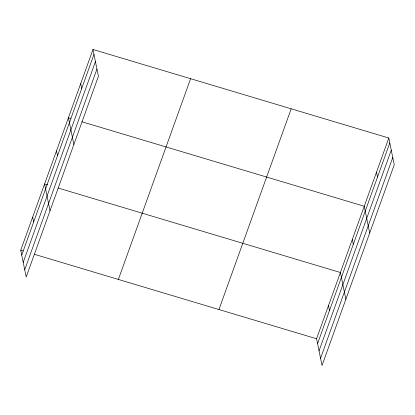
<?xml version="1.0" encoding="UTF-8"?>
<svg xmlns="http://www.w3.org/2000/svg" width="415" height="415" viewBox="0 0 415 415"><rect width="100%" height="100%" fill="white"/><g stroke="black" fill="none" stroke-linecap="round" stroke-linejoin="round"><path stroke-width="0.62" d="M92.981 49.484L98.428 76.246L26.197 276.987L20.75 250.224L92.981 49.484L388.803 138.013L394.25 164.776L322.019 365.516L316.572 338.754L388.803 138.013M21.746 255.116L93.977 54.381M23.214 262.337L95.445 61.596M24.729 269.771L96.96 69.03M118.374 279.44L190.604 78.7M218.949 309.538L291.185 108.797M317.568 343.646L389.799 142.905M319.036 350.862L391.267 150.126M320.551 358.301L392.782 157.56M70.877 118.472L68.423 117.736L73.87 144.498M81.931 121.777L364.245 206.265L369.692 233.028M47.658 184.898L44.587 183.98L50.033 210.742M58.095 188.021L340.409 272.51L345.856 299.272M20.75 250.224L23.204 250.961M34.258 254.265L316.572 338.754M376.524 172.137L377.52 177.034M352.33 239.388L353.326 244.279M328.493 305.632L329.489 310.524M80.702 83.607L81.698 88.504M56.502 150.858L57.498 155.75M32.666 217.102L33.662 221.994"/></g></svg>
